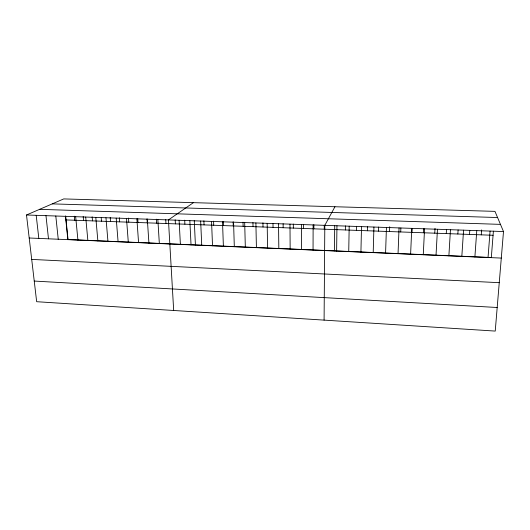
<?xml version="1.0" encoding="UTF-8"?>
<svg xmlns="http://www.w3.org/2000/svg" width="530" height="530" viewBox="0 0 530 530"><rect width="100%" height="100%" fill="white"/><g stroke="black" fill="none" stroke-linecap="round" stroke-linejoin="round"><path stroke-width="0.79" d="M313.051 250.067L313.124 224.939M313.873 228.841L313.886 224.786M324.241 229.212L324.274 225.144M324.088 320.12L324.817 225.343L334.947 206.746M334.423 250.842L334.728 225.508M336.63 251.074L336.954 225.767M345.5 229.974L345.567 225.886M348.733 251.584L349.191 226.191M356.399 230.365L356.485 226.264M360.923 252.108L361.513 226.621M367.363 230.762L367.469 226.641M373.206 252.631L373.928 227.052M378.407 231.16L378.533 227.025M385.575 253.154L386.443 227.483M389.524 231.557L389.696 226.754M398.043 253.685L399.05 227.927M400.72 231.961L400.879 227.946M410.611 254.221L411.757 228.364M411.989 232.365L412.168 228.337M423.337 232.769L423.536 228.728M423.265 254.758L424.557 228.808M434.759 233.18L435.024 228.317M436.024 255.301L437.462 229.258M446.26 233.597L446.499 229.53M448.877 255.844L450.46 229.709M457.847 234.008L458.106 229.927M461.829 256.401L463.565 230.166M469.507 234.432L469.785 230.338M474.887 256.951L476.775 230.623M481.253 234.85L481.618 229.921M488.037 257.514L490.084 231.087M493.403 231.153L491.323 257.507L67.827 239.514L65.448 215.889M503.5 231.55L495.232 331.084L36.656 301.702L26.5 214.988L63.733 198.916L494.96 211.364L503.5 231.55L26.5 214.988M193.417 202.659L168.441 219.917L173.681 310.481M52.245 203.871L497.571 217.532M39.611 209.33L500.466 224.375M65.853 219.923L493.079 235.274M29.196 237.996L501.3 258.077M31.707 259.402L499.253 282.682M34.238 281.059L497.193 307.499M36.199 215.326L38.816 238.407M45.971 215.664L48.495 238.818M55.802 216.001L58.24 239.229M65.7 216.346L68.045 239.646M74.293 216.194L74.684 220.242M75.664 216.69L77.923 240.07M85.694 217.042L87.861 240.494M83.19 216.498L83.568 220.566M92.141 216.81L92.505 220.884M95.791 217.393L97.864 240.918M101.21 217.936L101.495 221.209M105.96 217.744L107.941 241.342M110.2 217.432L110.538 221.533M116.196 218.102L118.084 241.779M119.316 217.75L119.634 221.858M126.498 218.459L128.293 242.21M128.479 218.062L128.79 222.189M137.714 218.539L137.999 222.52M136.879 218.817L138.569 242.647M147.327 219.181L148.917 243.091M146.995 218.857L147.261 222.852M157.847 219.546L159.338 243.528M156.33 219.181L156.582 223.19M165.724 219.506L165.963 223.521M175.178 219.831L175.403 223.865M179.107 220.288L180.392 244.429M184.692 220.162L184.897 224.203M189.846 220.659L191.032 244.88M194.258 220.493L195.411 244.933M200.658 221.036L201.738 245.337M203.884 220.825L204.063 224.892M213.577 221.162L213.736 225.237M211.549 221.414L212.523 245.794M222.52 221.792L223.382 246.258M223.322 221.5L223.468 225.588M233.564 222.176L234.313 246.722M233.134 221.838L233.26 225.939M244.688 222.56L245.324 247.192M243.005 222.183L243.118 226.297M252.942 222.527L253.035 226.654M255.891 222.951L256.414 247.662M262.94 222.872L263.012 227.012M267.173 223.342L267.584 248.133M272.996 223.369L273.056 227.37M278.535 223.74L278.826 248.616M283.126 223.72L283.166 227.734M289.983 224.137L290.155 249.093M293.315 224.071L293.335 228.099M301.51 224.535L301.563 249.584M303.564 224.428L303.571 228.47"/></g></svg>
